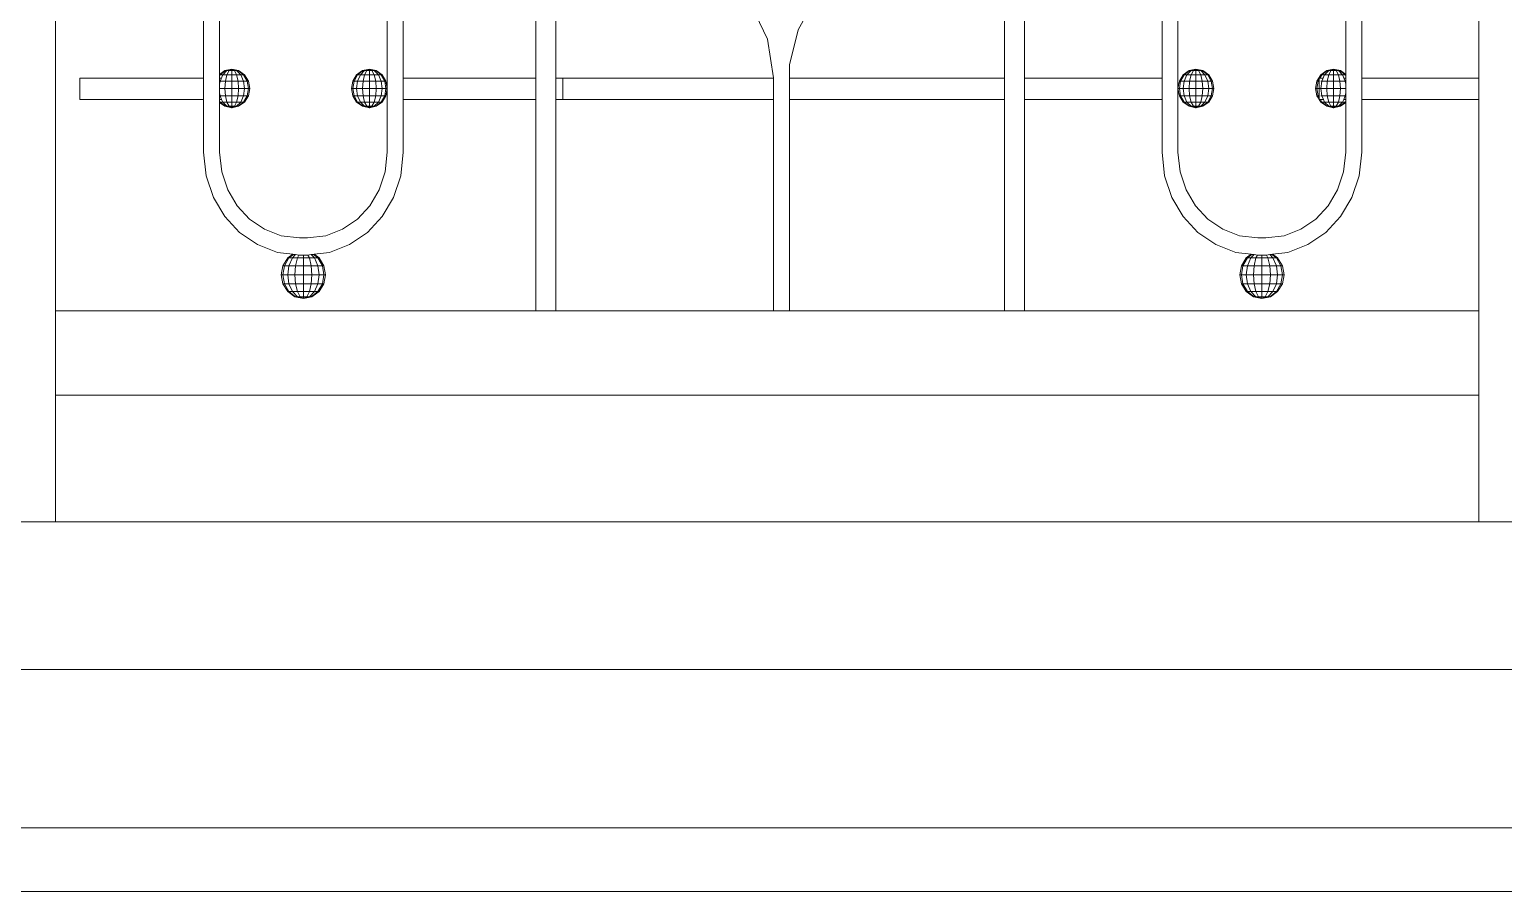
# Model space of a CAD drawing. Header units: millimetres. Extents: x 1832547 to 2001569, y -558009 to -417808.
# Drawn here: x 1952958 to 1953656, y -523749 to -523340 of the extents above; entities that cross this region are included whole.
import ezdxf

# ---------------------------------------------------------------- set-up
doc = ezdxf.new("R2010")
doc.units = ezdxf.units.MM
doc.header["$MEASUREMENT"] = 0
doc.linetypes.add('CENTER', pattern=[2, 1.25, -0.25, 0.25, -0.25])
for name, color, linetype, lineweight in [('CA.manh 08', 8, 'CONTINUOUS', 9), ('CA.thay 145', 145, 'CONTINUOUS', 18), ('CA.tim 67', 67, 'CENTER', 9), ('CA_manh 08', 8, 'CONTINUOUS', 9)]:
    doc.layers.add(name, color=color, linetype=linetype, lineweight=lineweight)

msp = doc.modelspace()

# ---------------------------------------------------------------- linework, layer by layer
at = {"layer": 'CA.manh 08'}
for points in [[(1959499.03, -523718.59), (1948689.75, -523718.59)], [(1959469.03, -523748.68), (1948719.75, -523748.7)]]:
    msp.add_lwpolyline(points, dxfattribs=at)
at = {"layer": 'CA.thay 145'}
msp.add_lwpolyline([(1959414.03, -523643.6), (1948754.75, -523643.59)], dxfattribs=at)
at = {"layer": 'CA.tim 67', "ltscale": 500}
msp.add_lwpolyline([(1963746.8, -523643.59), (1949633.52, -523643.59)], dxfattribs=at)
at = {"layer": 'CA_manh 08'}
for p, q in [((1952969.9, -522740.23), (1952969.9, -523473.59)), ((1953040.15, -523363.43), (1953040.15, -522851.16)), ((1953047.71, -522851.77), (1953047.71, -523361.66)), ((1953127.16, -522852.13), (1953127.16, -523368.32)), ((1953134.73, -522851.16), (1953134.73, -523363.43)), ((1953197.45, -523363.43), (1953197.45, -522851.16)), ((1953206.91, -522851.16), (1953206.91, -523363.43)), ((1953419.52, -523363.43), (1953419.52, -522851.16)), ((1953428.98, -522851.16), (1953428.98, -523363.43)), ((1953494.15, -523363.43), (1953494.15, -522851.16)), ((1953501.71, -522852.13), (1953501.71, -523368.32)), ((1953581.16, -523361.66), (1953581.16, -522851.77)), ((1953588.73, -522851.16), (1953588.73, -523363.43)), ((1953644.15, -523363.43), (1953644.15, -522851.16)), ((1953329.88, -523325.88), (1953321.83, -523340.5)), ((1953307.27, -523344.98), (1953299.68, -523329.19)), ((1953321.83, -523340.5), (1953317.68, -523357.12)), ((1953310.11, -523363.29), (1953307.27, -523344.98)), ((1953047.71, -523361.66), (1953050.21, -523359.87)), ((1953047.71, -523361.85), (1953047.71, -523361.66)), ((1953047.91, -523361.85), (1953047.71, -523361.85)), ((1953047.71, -523362.19), (1953047.91, -523361.85)), ((1953047.71, -523362.19), (1953047.71, -523361.85)), ((1953047.71, -523363.43), (1953047.71, -523362.19)), ((1953047.91, -523361.85), (1953050.46, -523359.87)), ((1953049.21, -523361.85), (1953047.91, -523361.85)), ((1953047.91, -523364.82), (1953049.21, -523361.85)), ((1953049.21, -523361.85), (1953051.16, -523359.87)), ((1953051.16, -523361.85), (1953049.21, -523361.85)), ((1953050.21, -523359.87), (1953053.47, -523359.17)), ((1953050.46, -523359.87), (1953050.21, -523359.87)), ((1953050.46, -523359.87), (1953053.47, -523359.17)), ((1953051.16, -523359.87), (1953050.46, -523359.87)), ((1953050.46, -523364.82), (1953051.16, -523361.85)), ((1953051.16, -523359.87), (1953053.47, -523359.17)), ((1953052.22, -523359.87), (1953051.16, -523359.87)), ((1953051.16, -523361.85), (1953052.22, -523359.87)), ((1953053.47, -523361.85), (1953051.16, -523361.85)), ((1953052.22, -523359.87), (1953053.47, -523359.17)), ((1953053.47, -523359.87), (1953052.22, -523359.87)), ((1953053.47, -523359.17), (1953053.47, -523359.87)), ((1953054.71, -523359.87), (1953053.47, -523359.17)), ((1953056.73, -523359.87), (1953053.47, -523359.17)), ((1953056.48, -523359.87), (1953053.47, -523359.17)), ((1953055.77, -523359.87), (1953053.47, -523359.17)), ((1953053.47, -523359.87), (1953054.71, -523359.87)), ((1953053.47, -523359.87), (1953053.47, -523361.85)), ((1953055.77, -523361.85), (1953053.47, -523361.85)), ((1953053.47, -523361.85), (1953053.47, -523364.82)), ((1953055.77, -523359.87), (1953054.71, -523359.87)), ((1953055.77, -523361.85), (1953054.71, -523359.87)), ((1953056.48, -523359.87), (1953055.77, -523359.87)), ((1953057.72, -523361.85), (1953055.77, -523359.87)), ((1953057.72, -523361.85), (1953055.77, -523361.85)), ((1953056.48, -523364.82), (1953055.77, -523361.85)), ((1953056.73, -523359.87), (1953056.48, -523359.87)), ((1953059.03, -523361.85), (1953056.48, -523359.87)), ((1953059.49, -523361.85), (1953056.73, -523359.87)), ((1953059.03, -523361.85), (1953057.72, -523361.85)), ((1953059.03, -523364.82), (1953057.72, -523361.85)), ((1953059.03, -523361.85), (1953059.49, -523361.85)), ((1953060.73, -523364.82), (1953059.03, -523361.85)), ((1953061.33, -523364.82), (1953059.49, -523361.85)), ((1953110.79, -523364.82), (1953112.63, -523361.85)), ((1953111.39, -523364.82), (1953113.09, -523361.85)), ((1953112.63, -523361.85), (1953115.39, -523359.87)), ((1953113.09, -523361.85), (1953112.63, -523361.85)), ((1953113.09, -523361.85), (1953115.64, -523359.87)), ((1953114.4, -523361.85), (1953113.09, -523361.85)), ((1953113.09, -523364.82), (1953114.4, -523361.85)), ((1953114.4, -523361.85), (1953116.35, -523359.87)), ((1953116.35, -523361.85), (1953114.4, -523361.85)), ((1953115.39, -523359.87), (1953118.65, -523359.17)), ((1953115.64, -523359.87), (1953115.39, -523359.87)), ((1953115.64, -523359.87), (1953118.65, -523359.17)), ((1953116.35, -523359.87), (1953115.64, -523359.87)), ((1953115.64, -523364.82), (1953116.35, -523361.85)), ((1953116.35, -523359.87), (1953118.65, -523359.17)), ((1953117.41, -523359.87), (1953116.35, -523359.87)), ((1953116.35, -523361.85), (1953117.41, -523359.87)), ((1953118.65, -523361.85), (1953116.35, -523361.85)), ((1953117.41, -523359.87), (1953118.65, -523359.17)), ((1953118.65, -523359.87), (1953117.41, -523359.87)), ((1953118.65, -523359.17), (1953118.65, -523359.87)), ((1953119.9, -523359.87), (1953118.65, -523359.17)), ((1953121.91, -523359.87), (1953118.65, -523359.17)), ((1953121.66, -523359.87), (1953118.65, -523359.17)), ((1953120.96, -523359.87), (1953118.65, -523359.17)), ((1953118.65, -523359.87), (1953119.9, -523359.87)), ((1953118.65, -523359.87), (1953118.65, -523361.85)), ((1953120.96, -523361.85), (1953118.65, -523361.85)), ((1953118.65, -523361.85), (1953118.65, -523364.82)), ((1953120.96, -523359.87), (1953119.9, -523359.87)), ((1953120.96, -523361.85), (1953119.9, -523359.87)), ((1953121.66, -523359.87), (1953120.96, -523359.87)), ((1953122.91, -523361.85), (1953120.96, -523359.87)), ((1953122.91, -523361.85), (1953120.96, -523361.85)), ((1953121.66, -523364.82), (1953120.96, -523361.85)), ((1953121.91, -523359.87), (1953121.66, -523359.87)), ((1953124.21, -523361.85), (1953121.66, -523359.87)), ((1953124.67, -523361.85), (1953121.91, -523359.87)), ((1953124.21, -523361.85), (1953122.91, -523361.85)), ((1953124.21, -523364.82), (1953122.91, -523361.85)), ((1953124.21, -523361.85), (1953124.67, -523361.85)), ((1953125.92, -523364.82), (1953124.21, -523361.85)), ((1953126.52, -523364.82), (1953124.67, -523361.85)), ((1953317.68, -523357.12), (1953317.68, -523363.43)), ((1953502.36, -523364.82), (1953504.21, -523361.85)), ((1953502.96, -523364.82), (1953504.67, -523361.85)), ((1953504.21, -523361.85), (1953506.97, -523359.87)), ((1953504.21, -523361.85), (1953504.67, -523361.85)), ((1953504.67, -523361.85), (1953507.22, -523359.87)), ((1953504.67, -523361.85), (1953505.97, -523361.85)), ((1953504.67, -523364.82), (1953505.97, -523361.85)), ((1953505.97, -523361.85), (1953507.92, -523359.87)), ((1953505.97, -523361.85), (1953507.92, -523361.85)), ((1953506.97, -523359.87), (1953510.23, -523359.17)), ((1953507.22, -523359.87), (1953506.97, -523359.87)), ((1953507.22, -523359.87), (1953510.23, -523359.17)), ((1953507.22, -523359.87), (1953507.92, -523359.87)), ((1953507.22, -523364.82), (1953507.92, -523361.85)), ((1953507.92, -523359.87), (1953510.23, -523359.17)), ((1953507.92, -523359.87), (1953508.98, -523359.87)), ((1953507.92, -523361.85), (1953508.98, -523359.87)), ((1953507.92, -523361.85), (1953510.23, -523361.85)), ((1953508.98, -523359.87), (1953510.23, -523359.17)), ((1953508.98, -523359.87), (1953510.23, -523359.87)), ((1953510.23, -523359.17), (1953510.23, -523359.87)), ((1953511.47, -523359.87), (1953510.23, -523359.17)), ((1953512.53, -523359.87), (1953510.23, -523359.17)), ((1953513.24, -523359.87), (1953510.23, -523359.17)), ((1953513.48, -523359.87), (1953510.23, -523359.17)), ((1953510.23, -523359.87), (1953511.47, -523359.87)), ((1953510.23, -523359.87), (1953510.23, -523361.85)), ((1953510.23, -523361.85), (1953512.53, -523361.85)), ((1953510.23, -523361.85), (1953510.23, -523364.82)), ((1953511.47, -523359.87), (1953512.53, -523359.87)), ((1953512.53, -523361.85), (1953511.47, -523359.87)), ((1953512.53, -523359.87), (1953513.24, -523359.87)), ((1953514.48, -523361.85), (1953512.53, -523359.87)), ((1953512.53, -523361.85), (1953514.48, -523361.85)), ((1953513.24, -523364.82), (1953512.53, -523361.85)), ((1953513.24, -523359.87), (1953513.48, -523359.87)), ((1953515.79, -523361.85), (1953513.24, -523359.87)), ((1953516.25, -523361.85), (1953513.48, -523359.87)), ((1953514.48, -523361.85), (1953515.79, -523361.85)), ((1953515.79, -523364.82), (1953514.48, -523361.85)), ((1953515.79, -523361.85), (1953516.25, -523361.85)), ((1953517.49, -523364.82), (1953515.79, -523361.85)), ((1953518.09, -523364.82), (1953516.25, -523361.85)), ((1953567.55, -523364.82), (1953569.39, -523361.85)), ((1953568.94, -523363.43), (1953569.85, -523361.85)), ((1953569.39, -523361.85), (1953572.15, -523359.87)), ((1953569.39, -523361.85), (1953569.85, -523361.85)), ((1953569.85, -523361.85), (1953572.4, -523359.87)), ((1953569.85, -523361.85), (1953571.15, -523361.85)), ((1953569.85, -523364.82), (1953571.15, -523361.85)), ((1953571.15, -523361.85), (1953573.11, -523359.87)), ((1953571.15, -523361.85), (1953573.11, -523361.85)), ((1953572.15, -523359.87), (1953575.41, -523359.17)), ((1953572.4, -523359.87), (1953572.15, -523359.87)), ((1953572.4, -523359.87), (1953575.41, -523359.17)), ((1953572.4, -523359.87), (1953573.11, -523359.87)), ((1953572.4, -523364.82), (1953573.11, -523361.85)), ((1953573.11, -523359.87), (1953575.41, -523359.17)), ((1953573.11, -523359.87), (1953574.16, -523359.87)), ((1953573.11, -523361.85), (1953574.16, -523359.87)), ((1953573.11, -523361.85), (1953575.41, -523361.85)), ((1953574.16, -523359.87), (1953575.41, -523359.17)), ((1953574.16, -523359.87), (1953575.41, -523359.87)), ((1953575.41, -523359.17), (1953575.41, -523359.87)), ((1953576.66, -523359.87), (1953575.41, -523359.17)), ((1953577.71, -523359.87), (1953575.41, -523359.17)), ((1953578.42, -523359.87), (1953575.41, -523359.17)), ((1953578.67, -523359.87), (1953575.41, -523359.17)), ((1953575.41, -523359.87), (1953576.66, -523359.87)), ((1953575.41, -523359.87), (1953575.41, -523361.85)), ((1953575.41, -523361.85), (1953577.71, -523361.85)), ((1953575.41, -523361.85), (1953575.41, -523364.82)), ((1953576.66, -523359.87), (1953577.71, -523359.87)), ((1953577.71, -523361.85), (1953576.66, -523359.87)), ((1953577.71, -523359.87), (1953578.42, -523359.87)), ((1953579.67, -523361.85), (1953577.71, -523359.87)), ((1953577.71, -523361.85), (1953579.67, -523361.85)), ((1953578.42, -523364.82), (1953577.71, -523361.85)), ((1953578.42, -523359.87), (1953578.67, -523359.87)), ((1953580.97, -523361.85), (1953578.42, -523359.87)), ((1953581.16, -523361.66), (1953578.67, -523359.87)), ((1953579.67, -523361.85), (1953580.97, -523361.85)), ((1953580.97, -523364.82), (1953579.67, -523361.85)), ((1953580.97, -523361.85), (1953581.16, -523361.85)), ((1953581.16, -523362.19), (1953580.97, -523361.85)), ((1953581.16, -523361.85), (1953581.16, -523361.66)), ((1953581.16, -523362.19), (1953581.16, -523361.85)), ((1953581.16, -523363.43), (1953581.16, -523362.19)), ((1952981.54, -523373.59), (1952981.54, -523363.43)), ((1952981.54, -523363.43), (1953040.15, -523363.43)), ((1953040.15, -523363.43), (1953040.15, -523373.59)), ((1953047.71, -523363.43), (1953048.4, -523363.43)), ((1953047.71, -523364.82), (1953047.71, -523363.43)), ((1953047.91, -523364.82), (1953047.71, -523364.82)), ((1953047.71, -523366.29), (1953047.91, -523364.82)), ((1953047.71, -523366.29), (1953047.71, -523364.82)), ((1953047.71, -523368.32), (1953047.71, -523366.29)), ((1953050.21, -523368.32), (1953047.71, -523368.32)), ((1953047.71, -523370.35), (1953047.71, -523368.32)), ((1953050.46, -523364.82), (1953047.91, -523364.82)), ((1953050.21, -523368.32), (1953050.46, -523364.82)), ((1953053.47, -523368.32), (1953050.21, -523368.32)), ((1953050.46, -523371.82), (1953050.21, -523368.32)), ((1953053.47, -523364.82), (1953050.46, -523364.82)), ((1953056.48, -523364.82), (1953053.47, -523364.82)), ((1953053.47, -523364.82), (1953053.47, -523368.32)), ((1953056.73, -523368.32), (1953053.47, -523368.32)), ((1953053.47, -523368.32), (1953053.47, -523371.82)), ((1953059.03, -523364.82), (1953056.48, -523364.82)), ((1953056.73, -523368.32), (1953056.48, -523364.82)), ((1953056.48, -523371.82), (1953056.73, -523368.32)), ((1953059.49, -523368.32), (1953056.73, -523368.32)), ((1953060.73, -523364.82), (1953059.03, -523364.82)), ((1953059.49, -523368.32), (1953059.03, -523364.82)), ((1953059.03, -523371.82), (1953059.49, -523368.32)), ((1953061.33, -523368.32), (1953059.49, -523368.32)), ((1953061.33, -523364.82), (1953060.73, -523364.82)), ((1953061.33, -523368.32), (1953060.73, -523364.82)), ((1953060.73, -523371.82), (1953061.33, -523368.32)), ((1953061.98, -523368.32), (1953061.33, -523364.82)), ((1953061.98, -523368.32), (1953061.33, -523368.32)), ((1953061.33, -523371.82), (1953061.98, -523368.32)), ((1953110.14, -523368.32), (1953110.79, -523364.82)), ((1953110.79, -523368.32), (1953110.14, -523368.32)), ((1953110.79, -523371.82), (1953110.14, -523368.32)), ((1953111.39, -523364.82), (1953110.79, -523364.82)), ((1953110.79, -523368.32), (1953111.39, -523364.82)), ((1953112.63, -523368.32), (1953110.79, -523368.32)), ((1953111.39, -523371.82), (1953110.79, -523368.32)), ((1953113.09, -523364.82), (1953111.39, -523364.82)), ((1953112.63, -523368.32), (1953113.09, -523364.82)), ((1953115.39, -523368.32), (1953112.63, -523368.32)), ((1953113.09, -523371.82), (1953112.63, -523368.32)), ((1953115.64, -523364.82), (1953113.09, -523364.82)), ((1953115.39, -523368.32), (1953115.64, -523364.82)), ((1953118.65, -523368.32), (1953115.39, -523368.32)), ((1953115.64, -523371.82), (1953115.39, -523368.32)), ((1953118.65, -523364.82), (1953115.64, -523364.82)), ((1953121.66, -523364.82), (1953118.65, -523364.82)), ((1953118.65, -523364.82), (1953118.65, -523368.32)), ((1953121.91, -523368.32), (1953118.65, -523368.32)), ((1953118.65, -523368.32), (1953118.65, -523371.82)), ((1953124.21, -523364.82), (1953121.66, -523364.82)), ((1953121.91, -523368.32), (1953121.66, -523364.82)), ((1953121.66, -523371.82), (1953121.91, -523368.32)), ((1953124.67, -523368.32), (1953121.91, -523368.32)), ((1953125.92, -523364.82), (1953124.21, -523364.82)), ((1953124.67, -523368.32), (1953124.21, -523364.82)), ((1953124.21, -523371.82), (1953124.67, -523368.32)), ((1953126.52, -523368.32), (1953124.67, -523368.32)), ((1953126.52, -523364.82), (1953125.92, -523364.82)), ((1953126.52, -523368.32), (1953125.92, -523364.82)), ((1953125.92, -523371.82), (1953126.52, -523368.32)), ((1953127.16, -523368.32), (1953126.52, -523364.82)), ((1953127.16, -523368.32), (1953126.52, -523368.32)), ((1953126.52, -523371.82), (1953127.16, -523368.32)), ((1953127.16, -523368.32), (1953127.16, -523398.46)), ((1953134.73, -523363.43), (1953197.45, -523363.43)), ((1953134.73, -523373.59), (1953134.73, -523363.43)), ((1953197.45, -523363.43), (1953197.45, -523373.59)), ((1953206.91, -523363.43), (1953210.33, -523363.43)), ((1953206.91, -523373.59), (1953206.91, -523363.43)), ((1953210.33, -523363.43), (1953210.33, -523373.59)), ((1953210.33, -523363.43), (1953310.11, -523363.43)), ((1953310.11, -523363.43), (1953310.11, -523363.29)), ((1953310.11, -523373.59), (1953310.11, -523363.43)), ((1953317.68, -523363.43), (1953419.52, -523363.43)), ((1953317.68, -523363.43), (1953317.68, -523373.59)), ((1953419.52, -523373.59), (1953419.52, -523363.43)), ((1953428.98, -523363.43), (1953494.15, -523363.43)), ((1953428.98, -523363.43), (1953428.98, -523373.59)), ((1953494.15, -523373.59), (1953494.15, -523363.43)), ((1953501.71, -523368.32), (1953502.36, -523364.82)), ((1953501.71, -523368.32), (1953502.36, -523368.32)), ((1953502.36, -523371.82), (1953501.71, -523368.32)), ((1953501.71, -523368.32), (1953501.71, -523398.46)), ((1953502.36, -523364.82), (1953502.96, -523364.82)), ((1953502.36, -523368.32), (1953502.96, -523364.82)), ((1953502.36, -523368.32), (1953504.21, -523368.32)), ((1953502.96, -523371.82), (1953502.36, -523368.32)), ((1953502.96, -523364.82), (1953504.67, -523364.82)), ((1953504.21, -523368.32), (1953504.67, -523364.82)), ((1953504.21, -523368.32), (1953506.97, -523368.32)), ((1953504.67, -523371.82), (1953504.21, -523368.32)), ((1953504.67, -523364.82), (1953507.22, -523364.82)), ((1953506.97, -523368.32), (1953507.22, -523364.82)), ((1953506.97, -523368.32), (1953510.23, -523368.32)), ((1953507.22, -523371.82), (1953506.97, -523368.32)), ((1953507.22, -523364.82), (1953510.23, -523364.82)), ((1953510.23, -523364.82), (1953513.24, -523364.82)), ((1953510.23, -523364.82), (1953510.23, -523368.32)), ((1953510.23, -523368.32), (1953513.48, -523368.32)), ((1953510.23, -523368.32), (1953510.23, -523371.82)), ((1953513.24, -523364.82), (1953515.79, -523364.82)), ((1953513.48, -523368.32), (1953513.24, -523364.82)), ((1953513.24, -523371.82), (1953513.48, -523368.32)), ((1953513.48, -523368.32), (1953516.25, -523368.32)), ((1953515.79, -523364.82), (1953517.49, -523364.82)), ((1953516.25, -523368.32), (1953515.79, -523364.82)), ((1953515.79, -523371.82), (1953516.25, -523368.32)), ((1953516.25, -523368.32), (1953518.09, -523368.32)), ((1953517.49, -523364.82), (1953518.09, -523364.82)), ((1953518.09, -523368.32), (1953517.49, -523364.82)), ((1953517.49, -523371.82), (1953518.09, -523368.32)), ((1953518.74, -523368.32), (1953518.09, -523364.82)), ((1953518.09, -523368.32), (1953518.74, -523368.32)), ((1953518.09, -523371.82), (1953518.74, -523368.32)), ((1953566.9, -523368.32), (1953567.55, -523364.82)), ((1953566.9, -523368.32), (1953567.55, -523368.32)), ((1953567.55, -523371.82), (1953566.9, -523368.32)), ((1953567.55, -523364.82), (1953568.14, -523364.82)), ((1953567.55, -523368.32), (1953568.14, -523364.82)), ((1953568.14, -523371.82), (1953567.55, -523368.32)), ((1953567.55, -523368.32), (1953568.55, -523368.32)), ((1953568.14, -523364.82), (1953568.55, -523364.11)), ((1953568.14, -523364.82), (1953568.55, -523364.82)), ((1953568.94, -523363.43), (1953568.55, -523363.43)), ((1953568.55, -523363.43), (1953568.55, -523364.11)), ((1953568.55, -523364.11), (1953568.55, -523364.82)), ((1953568.55, -523364.82), (1953568.55, -523368.32)), ((1953568.55, -523368.32), (1953569.39, -523368.32)), ((1953568.55, -523368.32), (1953568.55, -523371.82)), ((1953570.34, -523363.43), (1953568.94, -523363.43)), ((1953569.32, -523364.82), (1953569.85, -523364.82)), ((1953569.39, -523368.32), (1953569.85, -523364.82)), ((1953569.39, -523368.32), (1953572.15, -523368.32)), ((1953569.85, -523371.82), (1953569.39, -523368.32)), ((1953569.85, -523364.82), (1953572.4, -523364.82)), ((1953572.15, -523368.32), (1953572.4, -523364.82)), ((1953572.15, -523368.32), (1953575.41, -523368.32)), ((1953572.4, -523371.82), (1953572.15, -523368.32)), ((1953572.4, -523364.82), (1953575.41, -523364.82)), ((1953575.41, -523364.82), (1953578.42, -523364.82)), ((1953575.41, -523364.82), (1953575.41, -523368.32)), ((1953575.41, -523368.32), (1953578.67, -523368.32)), ((1953575.41, -523368.32), (1953575.41, -523371.82)), ((1953578.42, -523364.82), (1953580.97, -523364.82)), ((1953578.67, -523368.32), (1953578.42, -523364.82)), ((1953578.42, -523371.82), (1953578.67, -523368.32)), ((1953578.67, -523368.32), (1953581.16, -523368.32)), ((1953581.16, -523363.43), (1953580.48, -523363.43)), ((1953580.97, -523364.82), (1953581.16, -523364.82)), ((1953581.16, -523366.29), (1953580.97, -523364.82)), ((1953581.16, -523364.82), (1953581.16, -523363.43)), ((1953581.16, -523366.29), (1953581.16, -523364.82)), ((1953581.16, -523368.32), (1953581.16, -523366.29)), ((1953581.16, -523370.35), (1953581.16, -523368.32)), ((1953644.15, -523363.43), (1953588.73, -523363.43)), ((1953588.73, -523363.43), (1953588.73, -523373.59)), ((1953644.15, -523363.43), (1953644.15, -523373.59)), ((1953040.15, -523373.59), (1952981.54, -523373.59)), ((1953040.15, -523398.49), (1953040.15, -523373.59)), ((1953047.91, -523371.82), (1953047.71, -523370.35)), ((1953047.71, -523371.82), (1953047.71, -523370.35)), ((1953047.91, -523371.82), (1953047.71, -523371.82)), ((1953047.71, -523373.59), (1953047.71, -523371.82)), ((1953048.66, -523373.59), (1953047.71, -523373.59)), ((1953047.71, -523374.45), (1953047.71, -523373.59)), ((1953047.91, -523374.78), (1953047.71, -523374.45)), ((1953047.71, -523374.78), (1953047.71, -523374.45)), ((1953047.91, -523374.78), (1953047.71, -523374.78)), ((1953047.71, -523374.97), (1953047.71, -523374.78)), ((1953047.71, -523374.97), (1953047.71, -523398.46)), ((1953050.21, -523376.77), (1953047.71, -523374.97)), ((1953050.46, -523371.82), (1953047.91, -523371.82)), ((1953048.66, -523373.59), (1953047.91, -523371.82)), ((1953049.21, -523374.78), (1953047.91, -523374.78)), ((1953050.46, -523376.77), (1953047.91, -523374.78)), ((1953049.21, -523374.78), (1953048.66, -523373.59)), ((1953051.16, -523374.78), (1953049.21, -523374.78)), ((1953051.16, -523376.77), (1953049.21, -523374.78)), ((1953050.46, -523376.77), (1953050.21, -523376.77)), ((1953053.47, -523377.46), (1953050.21, -523376.77)), ((1953053.47, -523371.82), (1953050.46, -523371.82)), ((1953051.16, -523374.78), (1953050.46, -523371.82)), ((1953051.16, -523376.77), (1953050.46, -523376.77)), ((1953053.47, -523377.46), (1953050.46, -523376.77)), ((1953053.47, -523374.78), (1953051.16, -523374.78)), ((1953052.22, -523376.77), (1953051.16, -523374.78)), ((1953052.22, -523376.77), (1953051.16, -523376.77)), ((1953053.47, -523377.46), (1953051.16, -523376.77)), ((1953053.47, -523376.77), (1953052.22, -523376.77)), ((1953053.47, -523377.46), (1953052.22, -523376.77)), ((1953056.48, -523371.82), (1953053.47, -523371.82)), ((1953053.47, -523371.82), (1953053.47, -523374.78)), ((1953055.77, -523374.78), (1953053.47, -523374.78)), ((1953053.47, -523374.78), (1953053.47, -523376.77)), ((1953054.71, -523376.77), (1953053.47, -523376.77)), ((1953053.47, -523376.77), (1953053.47, -523377.46)), ((1953053.47, -523377.46), (1953056.73, -523376.77)), ((1953053.47, -523377.46), (1953056.48, -523376.77)), ((1953053.47, -523377.46), (1953055.77, -523376.77)), ((1953053.47, -523377.46), (1953054.71, -523376.77)), ((1953054.71, -523376.77), (1953055.77, -523374.78)), ((1953055.77, -523376.77), (1953054.71, -523376.77)), ((1953055.77, -523374.78), (1953056.48, -523371.82)), ((1953057.72, -523374.78), (1953055.77, -523374.78)), ((1953055.77, -523376.77), (1953057.72, -523374.78)), ((1953056.48, -523376.77), (1953055.77, -523376.77)), ((1953059.03, -523371.82), (1953056.48, -523371.82)), ((1953056.48, -523376.77), (1953059.03, -523374.78)), ((1953056.48, -523376.77), (1953056.73, -523376.77)), ((1953056.73, -523376.77), (1953059.49, -523374.78)), ((1953057.72, -523374.78), (1953059.03, -523371.82)), ((1953059.03, -523374.78), (1953057.72, -523374.78)), ((1953060.73, -523371.82), (1953059.03, -523371.82)), ((1953059.03, -523374.78), (1953060.73, -523371.82)), ((1953059.49, -523374.78), (1953059.03, -523374.78)), ((1953059.49, -523374.78), (1953061.33, -523371.82)), ((1953061.33, -523371.82), (1953060.73, -523371.82)), ((1953111.39, -523371.82), (1953110.79, -523371.82)), ((1953112.63, -523374.78), (1953110.79, -523371.82)), ((1953113.09, -523371.82), (1953111.39, -523371.82)), ((1953113.09, -523374.78), (1953111.39, -523371.82)), ((1953113.09, -523374.78), (1953112.63, -523374.78)), ((1953115.39, -523376.77), (1953112.63, -523374.78)), ((1953115.64, -523371.82), (1953113.09, -523371.82)), ((1953114.4, -523374.78), (1953113.09, -523371.82)), ((1953114.4, -523374.78), (1953113.09, -523374.78)), ((1953115.64, -523376.77), (1953113.09, -523374.78)), ((1953116.35, -523374.78), (1953114.4, -523374.78)), ((1953116.35, -523376.77), (1953114.4, -523374.78)), ((1953115.64, -523376.77), (1953115.39, -523376.77)), ((1953118.65, -523377.46), (1953115.39, -523376.77)), ((1953118.65, -523371.82), (1953115.64, -523371.82)), ((1953116.35, -523374.78), (1953115.64, -523371.82)), ((1953116.35, -523376.77), (1953115.64, -523376.77)), ((1953118.65, -523377.46), (1953115.64, -523376.77)), ((1953118.65, -523374.78), (1953116.35, -523374.78)), ((1953117.41, -523376.77), (1953116.35, -523374.78)), ((1953117.41, -523376.77), (1953116.35, -523376.77)), ((1953118.65, -523377.46), (1953116.35, -523376.77)), ((1953118.65, -523376.77), (1953117.41, -523376.77)), ((1953118.65, -523377.46), (1953117.41, -523376.77)), ((1953121.66, -523371.82), (1953118.65, -523371.82)), ((1953118.65, -523371.82), (1953118.65, -523374.78)), ((1953120.96, -523374.78), (1953118.65, -523374.78)), ((1953118.65, -523374.78), (1953118.65, -523376.77)), ((1953119.9, -523376.77), (1953118.65, -523376.77)), ((1953118.65, -523376.77), (1953118.65, -523377.46)), ((1953118.65, -523377.46), (1953121.91, -523376.77)), ((1953118.65, -523377.46), (1953121.66, -523376.77)), ((1953118.65, -523377.46), (1953120.96, -523376.77)), ((1953118.65, -523377.46), (1953119.9, -523376.77)), ((1953119.9, -523376.77), (1953120.96, -523374.78)), ((1953120.96, -523376.77), (1953119.9, -523376.77)), ((1953120.96, -523374.78), (1953121.66, -523371.82)), ((1953122.91, -523374.78), (1953120.96, -523374.78)), ((1953120.96, -523376.77), (1953122.91, -523374.78)), ((1953121.66, -523376.77), (1953120.96, -523376.77)), ((1953124.21, -523371.82), (1953121.66, -523371.82)), ((1953121.66, -523376.77), (1953124.21, -523374.78)), ((1953121.66, -523376.77), (1953121.91, -523376.77)), ((1953121.91, -523376.77), (1953124.67, -523374.78)), ((1953122.91, -523374.78), (1953124.21, -523371.82)), ((1953124.21, -523374.78), (1953122.91, -523374.78)), ((1953125.92, -523371.82), (1953124.21, -523371.82)), ((1953124.21, -523374.78), (1953125.92, -523371.82)), ((1953124.67, -523374.78), (1953124.21, -523374.78)), ((1953124.67, -523374.78), (1953126.52, -523371.82)), ((1953126.52, -523371.82), (1953125.92, -523371.82)), ((1953197.45, -523373.59), (1953134.73, -523373.59)), ((1953134.73, -523373.59), (1953134.73, -523398.49)), ((1953197.45, -523473.59), (1953197.45, -523373.59)), ((1953210.33, -523373.59), (1953206.91, -523373.59)), ((1953206.91, -523373.59), (1953206.91, -523473.59)), ((1953310.11, -523373.59), (1953210.33, -523373.59)), ((1953310.11, -523473.59), (1953310.11, -523373.59)), ((1953419.52, -523373.59), (1953317.68, -523373.59)), ((1953317.68, -523473.59), (1953317.68, -523373.59)), ((1953419.52, -523473.59), (1953419.52, -523373.59)), ((1953494.15, -523373.59), (1953428.98, -523373.59)), ((1953428.98, -523373.59), (1953428.98, -523473.59)), ((1953494.15, -523398.49), (1953494.15, -523373.59)), ((1953502.36, -523371.82), (1953502.96, -523371.82)), ((1953504.21, -523374.78), (1953502.36, -523371.82)), ((1953502.96, -523371.82), (1953504.67, -523371.82)), ((1953504.67, -523374.78), (1953502.96, -523371.82)), ((1953504.67, -523374.78), (1953504.21, -523374.78)), ((1953506.97, -523376.77), (1953504.21, -523374.78)), ((1953504.67, -523371.82), (1953507.22, -523371.82)), ((1953505.97, -523374.78), (1953504.67, -523371.82)), ((1953504.67, -523374.78), (1953505.97, -523374.78)), ((1953507.22, -523376.77), (1953504.67, -523374.78)), ((1953505.97, -523374.78), (1953507.92, -523374.78)), ((1953507.92, -523376.77), (1953505.97, -523374.78)), ((1953506.97, -523376.77), (1953507.22, -523376.77)), ((1953510.23, -523377.46), (1953506.97, -523376.77)), ((1953507.22, -523371.82), (1953510.23, -523371.82)), ((1953507.92, -523374.78), (1953507.22, -523371.82)), ((1953507.22, -523376.77), (1953507.92, -523376.77)), ((1953510.23, -523377.46), (1953507.22, -523376.77)), ((1953507.92, -523374.78), (1953510.23, -523374.78)), ((1953508.98, -523376.77), (1953507.92, -523374.78)), ((1953507.92, -523376.77), (1953508.98, -523376.77)), ((1953510.23, -523377.46), (1953507.92, -523376.77)), ((1953508.98, -523376.77), (1953510.23, -523376.77)), ((1953510.23, -523377.46), (1953508.98, -523376.77)), ((1953510.23, -523371.82), (1953513.24, -523371.82)), ((1953510.23, -523371.82), (1953510.23, -523374.78)), ((1953510.23, -523374.78), (1953512.53, -523374.78)), ((1953510.23, -523374.78), (1953510.23, -523376.77)), ((1953510.23, -523376.77), (1953511.47, -523376.77)), ((1953510.23, -523377.46), (1953511.47, -523376.77)), ((1953510.23, -523376.77), (1953510.23, -523377.46)), ((1953510.23, -523377.46), (1953512.53, -523376.77)), ((1953510.23, -523377.46), (1953513.24, -523376.77)), ((1953510.23, -523377.46), (1953513.48, -523376.77)), ((1953511.47, -523376.77), (1953512.53, -523374.78)), ((1953511.47, -523376.77), (1953512.53, -523376.77)), ((1953512.53, -523374.78), (1953513.24, -523371.82)), ((1953512.53, -523374.78), (1953514.48, -523374.78)), ((1953512.53, -523376.77), (1953514.48, -523374.78)), ((1953512.53, -523376.77), (1953513.24, -523376.77)), ((1953513.24, -523371.82), (1953515.79, -523371.82)), ((1953513.24, -523376.77), (1953515.79, -523374.78)), ((1953513.24, -523376.77), (1953513.48, -523376.77)), ((1953513.48, -523376.77), (1953516.25, -523374.78)), ((1953514.48, -523374.78), (1953515.79, -523371.82)), ((1953514.48, -523374.78), (1953515.79, -523374.78)), ((1953515.79, -523371.82), (1953517.49, -523371.82)), ((1953515.79, -523374.78), (1953517.49, -523371.82)), ((1953515.79, -523374.78), (1953516.25, -523374.78)), ((1953516.25, -523374.78), (1953518.09, -523371.82)), ((1953517.49, -523371.82), (1953518.09, -523371.82)), ((1953567.55, -523371.82), (1953568.14, -523371.82)), ((1953568.55, -523373.43), (1953567.55, -523371.82)), ((1953568.14, -523371.82), (1953568.55, -523371.82)), ((1953568.55, -523372.53), (1953568.14, -523371.82)), ((1953568.55, -523371.82), (1953568.55, -523372.53)), ((1953568.55, -523372.53), (1953568.55, -523373.43)), ((1953568.55, -523373.59), (1953568.55, -523373.43)), ((1953568.65, -523373.59), (1953568.55, -523373.59)), ((1953569.39, -523374.78), (1953568.65, -523373.59)), ((1953568.65, -523373.59), (1953569.16, -523373.59)), ((1953569.85, -523374.78), (1953569.16, -523373.59)), ((1953569.16, -523373.59), (1953570.62, -523373.59)), ((1953569.32, -523371.82), (1953569.85, -523371.82)), ((1953569.85, -523374.78), (1953569.39, -523374.78)), ((1953572.15, -523376.77), (1953569.39, -523374.78)), ((1953569.85, -523371.82), (1953572.4, -523371.82)), ((1953570.62, -523373.59), (1953569.85, -523371.82)), ((1953569.85, -523374.78), (1953571.15, -523374.78)), ((1953572.4, -523376.77), (1953569.85, -523374.78)), ((1953571.15, -523374.78), (1953570.62, -523373.59)), ((1953571.15, -523374.78), (1953573.11, -523374.78)), ((1953573.11, -523376.77), (1953571.15, -523374.78)), ((1953572.15, -523376.77), (1953572.4, -523376.77)), ((1953575.41, -523377.46), (1953572.15, -523376.77)), ((1953572.4, -523371.82), (1953575.41, -523371.82)), ((1953573.11, -523374.78), (1953572.4, -523371.82)), ((1953572.4, -523376.77), (1953573.11, -523376.77)), ((1953575.41, -523377.46), (1953572.4, -523376.77)), ((1953573.11, -523374.78), (1953575.41, -523374.78)), ((1953574.16, -523376.77), (1953573.11, -523374.78)), ((1953573.11, -523376.77), (1953574.16, -523376.77)), ((1953575.41, -523377.46), (1953573.11, -523376.77)), ((1953574.16, -523376.77), (1953575.41, -523376.77)), ((1953575.41, -523377.46), (1953574.16, -523376.77)), ((1953575.41, -523371.82), (1953578.42, -523371.82)), ((1953575.41, -523371.82), (1953575.41, -523374.78)), ((1953575.41, -523374.78), (1953577.71, -523374.78)), ((1953575.41, -523374.78), (1953575.41, -523376.77)), ((1953575.41, -523376.77), (1953576.66, -523376.77)), ((1953575.41, -523377.46), (1953576.66, -523376.77)), ((1953575.41, -523376.77), (1953575.41, -523377.46)), ((1953575.41, -523377.46), (1953577.71, -523376.77)), ((1953575.41, -523377.46), (1953578.42, -523376.77)), ((1953575.41, -523377.46), (1953578.67, -523376.77)), ((1953576.66, -523376.77), (1953577.71, -523374.78)), ((1953576.66, -523376.77), (1953577.71, -523376.77)), ((1953577.71, -523374.78), (1953578.42, -523371.82)), ((1953577.71, -523374.78), (1953579.67, -523374.78)), ((1953577.71, -523376.77), (1953579.67, -523374.78)), ((1953577.71, -523376.77), (1953578.42, -523376.77)), ((1953578.42, -523371.82), (1953580.97, -523371.82)), ((1953578.42, -523376.77), (1953580.97, -523374.78)), ((1953578.42, -523376.77), (1953578.67, -523376.77)), ((1953578.67, -523376.77), (1953581.16, -523374.97)), ((1953579.67, -523374.78), (1953580.22, -523373.59)), ((1953579.67, -523374.78), (1953580.97, -523374.78)), ((1953580.22, -523373.59), (1953580.97, -523371.82)), ((1953580.22, -523373.59), (1953581.16, -523373.59)), ((1953580.97, -523371.82), (1953581.16, -523370.35)), ((1953580.97, -523371.82), (1953581.16, -523371.82)), ((1953580.97, -523374.78), (1953581.16, -523374.45)), ((1953580.97, -523374.78), (1953581.16, -523374.78)), ((1953581.16, -523371.82), (1953581.16, -523370.35)), ((1953581.16, -523373.59), (1953581.16, -523371.82)), ((1953581.16, -523374.45), (1953581.16, -523373.59)), ((1953581.16, -523374.78), (1953581.16, -523374.45)), ((1953581.16, -523374.97), (1953581.16, -523374.78)), ((1953581.16, -523398.46), (1953581.16, -523374.97)), ((1953588.73, -523373.59), (1953644.15, -523373.59)), ((1953588.73, -523373.59), (1953588.73, -523398.49)), ((1953644.15, -523473.59), (1953644.15, -523373.59)), ((1953040.15, -523398.49), (1953041.35, -523409.67)), ((1953048.72, -523407.78), (1953047.71, -523398.46)), ((1953127.16, -523398.46), (1953126.16, -523407.78)), ((1953133.53, -523409.67), (1953134.73, -523398.49)), ((1953495.35, -523409.67), (1953494.15, -523398.49)), ((1953501.71, -523398.46), (1953502.71, -523407.78)), ((1953580.16, -523407.78), (1953581.16, -523398.46)), ((1953588.73, -523398.49), (1953587.53, -523409.67)), ((1953041.35, -523409.67), (1953044.77, -523419.93)), ((1953051.57, -523416.34), (1953048.72, -523407.78)), ((1953126.16, -523407.78), (1953123.31, -523416.34)), ((1953130.11, -523419.93), (1953133.53, -523409.67)), ((1953498.77, -523419.93), (1953495.35, -523409.67)), ((1953502.71, -523407.78), (1953505.56, -523416.34)), ((1953577.31, -523416.34), (1953580.16, -523407.78)), ((1953587.53, -523409.67), (1953584.11, -523419.93)), ((1953056.04, -523423.89), (1953051.57, -523416.34)), ((1953123.31, -523416.34), (1953118.84, -523423.89)), ((1953505.56, -523416.34), (1953510.04, -523423.89)), ((1953572.84, -523423.89), (1953577.31, -523416.34)), ((1953044.77, -523419.93), (1953050.13, -523428.99)), ((1953061.91, -523430.19), (1953056.04, -523423.89)), ((1953118.84, -523423.89), (1953112.98, -523430.19)), ((1953124.75, -523428.99), (1953130.11, -523419.93)), ((1953504.13, -523428.99), (1953498.77, -523419.93)), ((1953510.04, -523423.89), (1953515.9, -523430.19)), ((1953566.97, -523430.19), (1953572.84, -523423.89)), ((1953584.11, -523419.93), (1953578.75, -523428.99)), ((1953050.13, -523428.99), (1953057.16, -523436.54)), ((1953068.94, -523435), (1953061.91, -523430.19)), ((1953112.98, -523430.19), (1953105.95, -523434.99)), ((1953117.72, -523436.54), (1953124.75, -523428.99)), ((1953511.16, -523436.54), (1953504.13, -523428.99)), ((1953515.9, -523430.19), (1953522.93, -523434.99)), ((1953559.94, -523435), (1953566.97, -523430.19)), ((1953578.75, -523428.99), (1953571.72, -523436.54)), ((1953057.16, -523436.54), (1953065.59, -523442.3)), ((1953076.9, -523438.06), (1953068.94, -523435)), ((1953085.58, -523439.13), (1953076.9, -523438.06)), ((1953089.3, -523439.13), (1953085.58, -523439.13)), ((1953097.98, -523438.06), (1953089.3, -523439.13)), ((1953105.95, -523434.99), (1953097.98, -523438.06)), ((1953109.29, -523442.3), (1953117.72, -523436.54)), ((1953519.59, -523442.3), (1953511.16, -523436.54)), ((1953522.93, -523434.99), (1953530.9, -523438.06)), ((1953530.9, -523438.06), (1953539.58, -523439.13)), ((1953539.58, -523439.13), (1953543.3, -523439.13)), ((1953543.3, -523439.13), (1953551.97, -523438.06)), ((1953551.97, -523438.06), (1953559.94, -523435)), ((1953571.72, -523436.54), (1953563.29, -523442.3)), ((1953065.59, -523442.3), (1953075.14, -523445.97)), ((1953082.4, -523446.87), (1953075.14, -523445.97)), ((1953099.73, -523445.97), (1953092.47, -523446.87)), ((1953099.73, -523445.97), (1953109.29, -523442.3)), ((1953529.14, -523445.97), (1953519.59, -523442.3)), ((1953536.41, -523446.87), (1953529.14, -523445.97)), ((1953553.73, -523445.97), (1953546.48, -523446.87)), ((1953563.29, -523442.3), (1953553.73, -523445.97)), ((1953076.92, -523456.58), (1953077.72, -523452.26)), ((1953077.72, -523452.26), (1953080, -523448.6)), ((1953078.46, -523452.26), (1953077.72, -523452.26)), ((1953077.72, -523456.58), (1953078.46, -523452.26)), ((1953078.46, -523452.26), (1953080.56, -523448.6)), ((1953080.56, -523452.26), (1953078.46, -523452.26)), ((1953080, -523448.6), (1953082.4, -523446.87)), ((1953080.56, -523448.6), (1953080, -523448.6)), ((1953080, -523456.58), (1953080.56, -523452.26)), ((1953080.56, -523448.6), (1953082.73, -523446.91)), ((1953082.18, -523448.6), (1953080.56, -523448.6)), ((1953080.56, -523452.26), (1953082.18, -523448.6)), ((1953083.72, -523452.26), (1953080.56, -523452.26)), ((1953082.18, -523448.6), (1953083.72, -523447.03)), ((1953084.59, -523448.6), (1953082.18, -523448.6)), ((1953082.4, -523446.87), (1953082.73, -523446.91)), ((1953082.73, -523446.91), (1953083.72, -523447.03)), ((1953083.41, -523456.58), (1953083.72, -523452.26)), ((1953083.72, -523447.03), (1953085.32, -523447.23)), ((1953083.72, -523452.26), (1953084.59, -523448.6)), ((1953087.43, -523452.26), (1953083.72, -523452.26)), ((1953084.59, -523448.6), (1953085.32, -523447.23)), ((1953087.43, -523448.6), (1953084.59, -523448.6)), ((1953085.32, -523447.23), (1953085.55, -523447.26)), ((1953085.55, -523447.26), (1953087.43, -523447.26)), ((1953087.43, -523447.26), (1953087.43, -523448.6)), ((1953087.43, -523447.26), (1953089.33, -523447.26)), ((1953090.28, -523448.6), (1953087.43, -523448.6)), ((1953087.43, -523448.6), (1953087.43, -523452.26)), ((1953091.15, -523452.26), (1953087.43, -523452.26)), ((1953087.43, -523452.26), (1953087.43, -523456.58)), ((1953089.33, -523447.26), (1953089.55, -523447.23)), ((1953089.55, -523447.23), (1953091.15, -523447.04)), ((1953090.28, -523448.6), (1953089.55, -523447.23)), ((1953092.69, -523448.6), (1953090.28, -523448.6)), ((1953091.15, -523452.26), (1953090.28, -523448.6)), ((1953091.15, -523447.04), (1953092.14, -523446.91)), ((1953092.69, -523448.6), (1953091.15, -523447.04)), ((1953094.3, -523452.26), (1953091.15, -523452.26)), ((1953091.46, -523456.58), (1953091.15, -523452.26)), ((1953092.14, -523446.91), (1953092.47, -523446.87)), ((1953094.3, -523448.6), (1953092.14, -523446.91)), ((1953094.87, -523448.6), (1953092.47, -523446.87)), ((1953094.3, -523448.6), (1953092.69, -523448.6)), ((1953094.3, -523452.26), (1953092.69, -523448.6)), ((1953094.87, -523448.6), (1953094.3, -523448.6)), ((1953096.41, -523452.26), (1953094.3, -523448.6)), ((1953096.41, -523452.26), (1953094.3, -523452.26)), ((1953094.87, -523456.58), (1953094.3, -523452.26)), ((1953097.15, -523452.26), (1953094.87, -523448.6)), ((1953097.15, -523452.26), (1953096.41, -523452.26)), ((1953097.15, -523456.58), (1953096.41, -523452.26)), ((1953097.95, -523456.58), (1953097.15, -523452.26)), ((1953530.93, -523456.58), (1953531.73, -523452.26)), ((1953531.73, -523452.26), (1953534.01, -523448.6)), ((1953531.73, -523452.26), (1953532.47, -523452.26)), ((1953531.73, -523456.58), (1953532.47, -523452.26)), ((1953532.47, -523452.26), (1953534.57, -523448.6)), ((1953532.47, -523452.26), (1953534.57, -523452.26)), ((1953534.01, -523448.6), (1953536.41, -523446.87)), ((1953534.01, -523448.6), (1953534.57, -523448.6)), ((1953534.01, -523456.58), (1953534.57, -523452.26)), ((1953534.57, -523448.6), (1953536.74, -523446.91)), ((1953534.57, -523448.6), (1953536.19, -523448.6)), ((1953534.57, -523452.26), (1953536.19, -523448.6)), ((1953534.57, -523452.26), (1953537.73, -523452.26)), ((1953536.19, -523448.6), (1953537.72, -523447.04)), ((1953536.19, -523448.6), (1953538.6, -523448.6)), ((1953536.74, -523446.91), (1953536.41, -523446.87)), ((1953537.72, -523447.04), (1953536.74, -523446.91)), ((1953537.42, -523456.58), (1953537.73, -523452.26)), ((1953539.33, -523447.23), (1953537.72, -523447.04)), ((1953537.73, -523452.26), (1953538.6, -523448.6)), ((1953537.73, -523452.26), (1953541.44, -523452.26)), ((1953538.6, -523448.6), (1953539.33, -523447.23)), ((1953538.6, -523448.6), (1953541.44, -523448.6)), ((1953539.55, -523447.26), (1953539.33, -523447.23)), ((1953541.44, -523447.26), (1953539.55, -523447.26)), ((1953541.44, -523447.26), (1953541.44, -523448.6)), ((1953543.33, -523447.26), (1953541.44, -523447.26)), ((1953541.44, -523448.6), (1953544.29, -523448.6)), ((1953541.44, -523448.6), (1953541.44, -523452.26)), ((1953541.44, -523452.26), (1953545.16, -523452.26)), ((1953541.44, -523452.26), (1953541.44, -523456.58)), ((1953543.56, -523447.23), (1953543.33, -523447.26)), ((1953545.16, -523447.03), (1953543.56, -523447.23)), ((1953544.29, -523448.6), (1953543.56, -523447.23)), ((1953544.29, -523448.6), (1953546.7, -523448.6)), ((1953545.16, -523452.26), (1953544.29, -523448.6)), ((1953546.15, -523446.91), (1953545.16, -523447.03)), ((1953546.7, -523448.6), (1953545.16, -523447.03)), ((1953545.16, -523452.26), (1953548.31, -523452.26)), ((1953545.47, -523456.58), (1953545.16, -523452.26)), ((1953546.48, -523446.87), (1953546.15, -523446.91)), ((1953548.31, -523448.6), (1953546.15, -523446.91)), ((1953548.88, -523448.6), (1953546.48, -523446.87)), ((1953546.7, -523448.6), (1953548.31, -523448.6)), ((1953548.31, -523452.26), (1953546.7, -523448.6)), ((1953548.31, -523448.6), (1953548.88, -523448.6)), ((1953550.42, -523452.26), (1953548.31, -523448.6)), ((1953548.31, -523452.26), (1953550.42, -523452.26)), ((1953548.88, -523456.58), (1953548.31, -523452.26)), ((1953551.16, -523452.26), (1953548.88, -523448.6)), ((1953550.42, -523452.26), (1953551.16, -523452.26)), ((1953551.16, -523456.58), (1953550.42, -523452.26)), ((1953551.96, -523456.58), (1953551.16, -523452.26)), ((1953077.72, -523456.58), (1953076.92, -523456.58)), ((1953077.72, -523460.91), (1953076.92, -523456.58)), ((1953080, -523456.58), (1953077.72, -523456.58)), ((1953078.46, -523460.91), (1953077.72, -523456.58)), ((1953083.41, -523456.58), (1953080, -523456.58)), ((1953080.56, -523460.91), (1953080, -523456.58)), ((1953087.43, -523456.58), (1953083.41, -523456.58)), ((1953083.72, -523460.91), (1953083.41, -523456.58)), ((1953091.46, -523456.58), (1953087.43, -523456.58)), ((1953087.43, -523456.58), (1953087.43, -523460.91)), ((1953091.15, -523460.91), (1953091.46, -523456.58)), ((1953094.87, -523456.58), (1953091.46, -523456.58)), ((1953094.3, -523460.91), (1953094.87, -523456.58)), ((1953097.15, -523456.58), (1953094.87, -523456.58)), ((1953096.41, -523460.91), (1953097.15, -523456.58)), ((1953097.95, -523456.58), (1953097.15, -523456.58)), ((1953097.15, -523460.91), (1953097.95, -523456.58)), ((1953530.93, -523456.58), (1953531.73, -523456.58)), ((1953531.73, -523460.91), (1953530.93, -523456.58)), ((1953531.73, -523456.58), (1953534.01, -523456.58)), ((1953532.47, -523460.91), (1953531.73, -523456.58)), ((1953534.01, -523456.58), (1953537.42, -523456.58)), ((1953534.57, -523460.91), (1953534.01, -523456.58)), ((1953537.42, -523456.58), (1953541.44, -523456.58)), ((1953537.73, -523460.91), (1953537.42, -523456.58)), ((1953541.44, -523456.58), (1953545.47, -523456.58)), ((1953541.44, -523456.58), (1953541.44, -523460.91)), ((1953545.16, -523460.91), (1953545.47, -523456.58)), ((1953545.47, -523456.58), (1953548.88, -523456.58)), ((1953548.31, -523460.91), (1953548.88, -523456.58)), ((1953548.88, -523456.58), (1953551.16, -523456.58)), ((1953550.42, -523460.91), (1953551.16, -523456.58)), ((1953551.16, -523456.58), (1953551.96, -523456.58)), ((1953551.16, -523460.91), (1953551.96, -523456.58)), ((1953078.46, -523460.91), (1953077.72, -523460.91)), ((1953080, -523464.57), (1953077.72, -523460.91)), ((1953080.56, -523460.91), (1953078.46, -523460.91)), ((1953080.56, -523464.57), (1953078.46, -523460.91)), ((1953080.56, -523464.57), (1953080, -523464.57)), ((1953083.41, -523467.02), (1953080, -523464.57)), ((1953083.72, -523460.91), (1953080.56, -523460.91)), ((1953082.18, -523464.57), (1953080.56, -523460.91)), ((1953082.18, -523464.57), (1953080.56, -523464.57)), ((1953083.72, -523467.02), (1953080.56, -523464.57)), ((1953084.59, -523464.57), (1953082.18, -523464.57)), ((1953084.59, -523467.02), (1953082.18, -523464.57)), ((1953083.72, -523467.02), (1953083.41, -523467.02)), ((1953087.43, -523467.88), (1953083.41, -523467.02)), ((1953087.43, -523460.91), (1953083.72, -523460.91)), ((1953084.59, -523464.57), (1953083.72, -523460.91)), ((1953084.59, -523467.02), (1953083.72, -523467.02)), ((1953087.43, -523467.88), (1953083.72, -523467.02)), ((1953087.43, -523464.57), (1953084.59, -523464.57)), ((1953085.89, -523467.02), (1953084.59, -523464.57)), ((1953085.89, -523467.02), (1953084.59, -523467.02)), ((1953087.43, -523467.88), (1953084.59, -523467.02)), ((1953087.43, -523467.02), (1953085.89, -523467.02)), ((1953087.43, -523467.88), (1953085.89, -523467.02)), ((1953091.15, -523460.91), (1953087.43, -523460.91)), ((1953087.43, -523460.91), (1953087.43, -523464.57)), ((1953090.28, -523464.57), (1953087.43, -523464.57)), ((1953087.43, -523464.57), (1953087.43, -523467.02)), ((1953088.97, -523467.02), (1953087.43, -523467.02)), ((1953087.43, -523467.02), (1953087.43, -523467.88)), ((1953087.43, -523467.88), (1953091.46, -523467.02)), ((1953087.43, -523467.88), (1953091.15, -523467.02)), ((1953087.43, -523467.88), (1953090.28, -523467.02)), ((1953087.43, -523467.88), (1953088.97, -523467.02)), ((1953088.97, -523467.02), (1953090.28, -523464.57)), ((1953090.28, -523467.02), (1953088.97, -523467.02)), ((1953090.28, -523464.57), (1953091.15, -523460.91)), ((1953092.69, -523464.57), (1953090.28, -523464.57)), ((1953090.28, -523467.02), (1953092.69, -523464.57)), ((1953091.15, -523467.02), (1953090.28, -523467.02)), ((1953094.3, -523460.91), (1953091.15, -523460.91)), ((1953091.15, -523467.02), (1953094.3, -523464.57)), ((1953091.15, -523467.02), (1953091.46, -523467.02)), ((1953091.46, -523467.02), (1953094.87, -523464.57)), ((1953092.69, -523464.57), (1953094.3, -523460.91)), ((1953094.3, -523464.57), (1953092.69, -523464.57)), ((1953096.41, -523460.91), (1953094.3, -523460.91)), ((1953094.3, -523464.57), (1953096.41, -523460.91)), ((1953094.87, -523464.57), (1953094.3, -523464.57)), ((1953094.87, -523464.57), (1953097.15, -523460.91)), ((1953097.15, -523460.91), (1953096.41, -523460.91)), ((1953531.73, -523460.91), (1953532.47, -523460.91)), ((1953534.01, -523464.57), (1953531.73, -523460.91)), ((1953532.47, -523460.91), (1953534.57, -523460.91)), ((1953534.57, -523464.57), (1953532.47, -523460.91)), ((1953534.57, -523464.57), (1953534.01, -523464.57)), ((1953537.42, -523467.02), (1953534.01, -523464.57)), ((1953534.57, -523460.91), (1953537.73, -523460.91)), ((1953536.19, -523464.57), (1953534.57, -523460.91)), ((1953534.57, -523464.57), (1953536.19, -523464.57)), ((1953537.73, -523467.02), (1953534.57, -523464.57)), ((1953536.19, -523464.57), (1953538.6, -523464.57)), ((1953538.6, -523467.02), (1953536.19, -523464.57)), ((1953537.42, -523467.02), (1953537.73, -523467.02)), ((1953541.44, -523467.88), (1953537.42, -523467.02)), ((1953537.73, -523460.91), (1953541.44, -523460.91)), ((1953538.6, -523464.57), (1953537.73, -523460.91)), ((1953537.73, -523467.02), (1953538.6, -523467.02)), ((1953541.44, -523467.88), (1953537.73, -523467.02)), ((1953538.6, -523464.57), (1953541.44, -523464.57)), ((1953539.9, -523467.02), (1953538.6, -523464.57)), ((1953538.6, -523467.02), (1953539.9, -523467.02)), ((1953541.44, -523467.88), (1953538.6, -523467.02)), ((1953539.9, -523467.02), (1953541.44, -523467.02)), ((1953541.44, -523467.88), (1953539.9, -523467.02)), ((1953541.44, -523460.91), (1953545.16, -523460.91)), ((1953541.44, -523460.91), (1953541.44, -523464.57)), ((1953541.44, -523464.57), (1953544.29, -523464.57)), ((1953541.44, -523464.57), (1953541.44, -523467.02)), ((1953541.44, -523467.02), (1953542.98, -523467.02)), ((1953541.44, -523467.88), (1953542.98, -523467.02)), ((1953541.44, -523467.02), (1953541.44, -523467.88)), ((1953541.44, -523467.88), (1953544.29, -523467.02)), ((1953541.44, -523467.88), (1953545.16, -523467.02)), ((1953541.44, -523467.88), (1953545.47, -523467.02)), ((1953542.98, -523467.02), (1953544.29, -523464.57)), ((1953542.98, -523467.02), (1953544.29, -523467.02)), ((1953544.29, -523464.57), (1953545.16, -523460.91)), ((1953544.29, -523464.57), (1953546.7, -523464.57)), ((1953544.29, -523467.02), (1953546.7, -523464.57)), ((1953544.29, -523467.02), (1953545.16, -523467.02)), ((1953545.16, -523460.91), (1953548.31, -523460.91)), ((1953545.16, -523467.02), (1953548.31, -523464.57)), ((1953545.16, -523467.02), (1953545.47, -523467.02)), ((1953545.47, -523467.02), (1953548.88, -523464.57)), ((1953546.7, -523464.57), (1953548.31, -523460.91)), ((1953546.7, -523464.57), (1953548.31, -523464.57)), ((1953548.31, -523460.91), (1953550.42, -523460.91)), ((1953548.31, -523464.57), (1953550.42, -523460.91)), ((1953548.31, -523464.57), (1953548.88, -523464.57)), ((1953548.88, -523464.57), (1953551.16, -523460.91)), ((1953550.42, -523460.91), (1953551.16, -523460.91)), ((1952969.9, -523513.59), (1952969.9, -523473.59)), ((1952969.9, -523473.59), (1953197.45, -523473.59)), ((1953197.45, -523473.59), (1953206.91, -523473.59)), ((1953206.91, -523473.59), (1953310.11, -523473.59)), ((1953310.11, -523473.59), (1953317.68, -523473.59)), ((1953317.68, -523473.59), (1953419.52, -523473.59)), ((1953419.52, -523473.59), (1953428.98, -523473.59)), ((1953428.98, -523473.59), (1953644.15, -523473.59)), ((1953644.15, -523473.59), (1953644.15, -523513.59)), ((1952969.9, -523513.59), (1952969.9, -523573.59)), ((1953644.15, -523513.59), (1952969.9, -523513.59)), ((1953644.15, -523573.59), (1953644.15, -523513.59)), ((1950849.1, -523573.59), (1953667.69, -523573.59)), ((1952969.9, -523573.59), (1953644.15, -523573.59)), ((1954524.65, -523643.59), (1949274.75, -523643.59))]:
    msp.add_line(p, q, dxfattribs=at)

doc.saveas('drawing.dxf')
